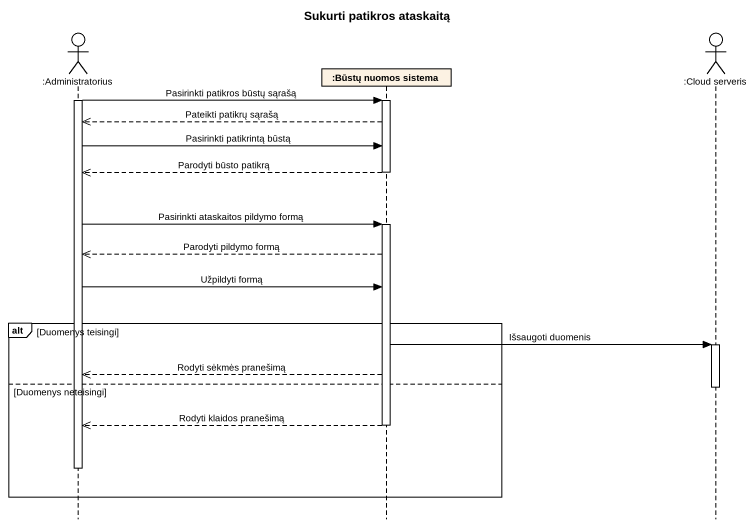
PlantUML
@startuml
title Sukurti patikros ataskaitą
hide footbox
actor ":Administratorius" as Administratorius
participant ":Būstų nuomos sistema" as Būstų_nuomos_sistema
actor ":Cloud serveris" as Cloud_serveris

activate Administratorius
Administratorius -> Būstų_nuomos_sistema : Pasirinkti patikros būstų sąrašą
activate Būstų_nuomos_sistema
Būstų_nuomos_sistema -->> Administratorius : Pateikti patikrų sąrašą
Administratorius -> Būstų_nuomos_sistema : Pasirinkti patikrintą būstą
Būstų_nuomos_sistema -->> Administratorius : Parodyti būsto patikrą
deactivate Būstų_nuomos_sistema
Administratorius -> Būstų_nuomos_sistema : Pasirinkti ataskaitos pildymo formą
activate Būstų_nuomos_sistema
Būstų_nuomos_sistema -->> Administratorius : Parodyti pildymo formą
Administratorius -> Būstų_nuomos_sistema : Užpildyti formą
alt Duomenys teisingi
  Būstų_nuomos_sistema -> Cloud_serveris : Išsaugoti duomenis
  activate Cloud_serveris
  Būstų_nuomos_sistema -->> Administratorius : Rodyti sėkmės pranešimą
else Duomenys neteisingi
  deactivate Cloud_serveris
  Būstų_nuomos_sistema -->> Administratorius : Rodyti klaidos pranešimą
  deactivate Būstų_nuomos_sistema
  deactivate Administratorius
end
@enduml
